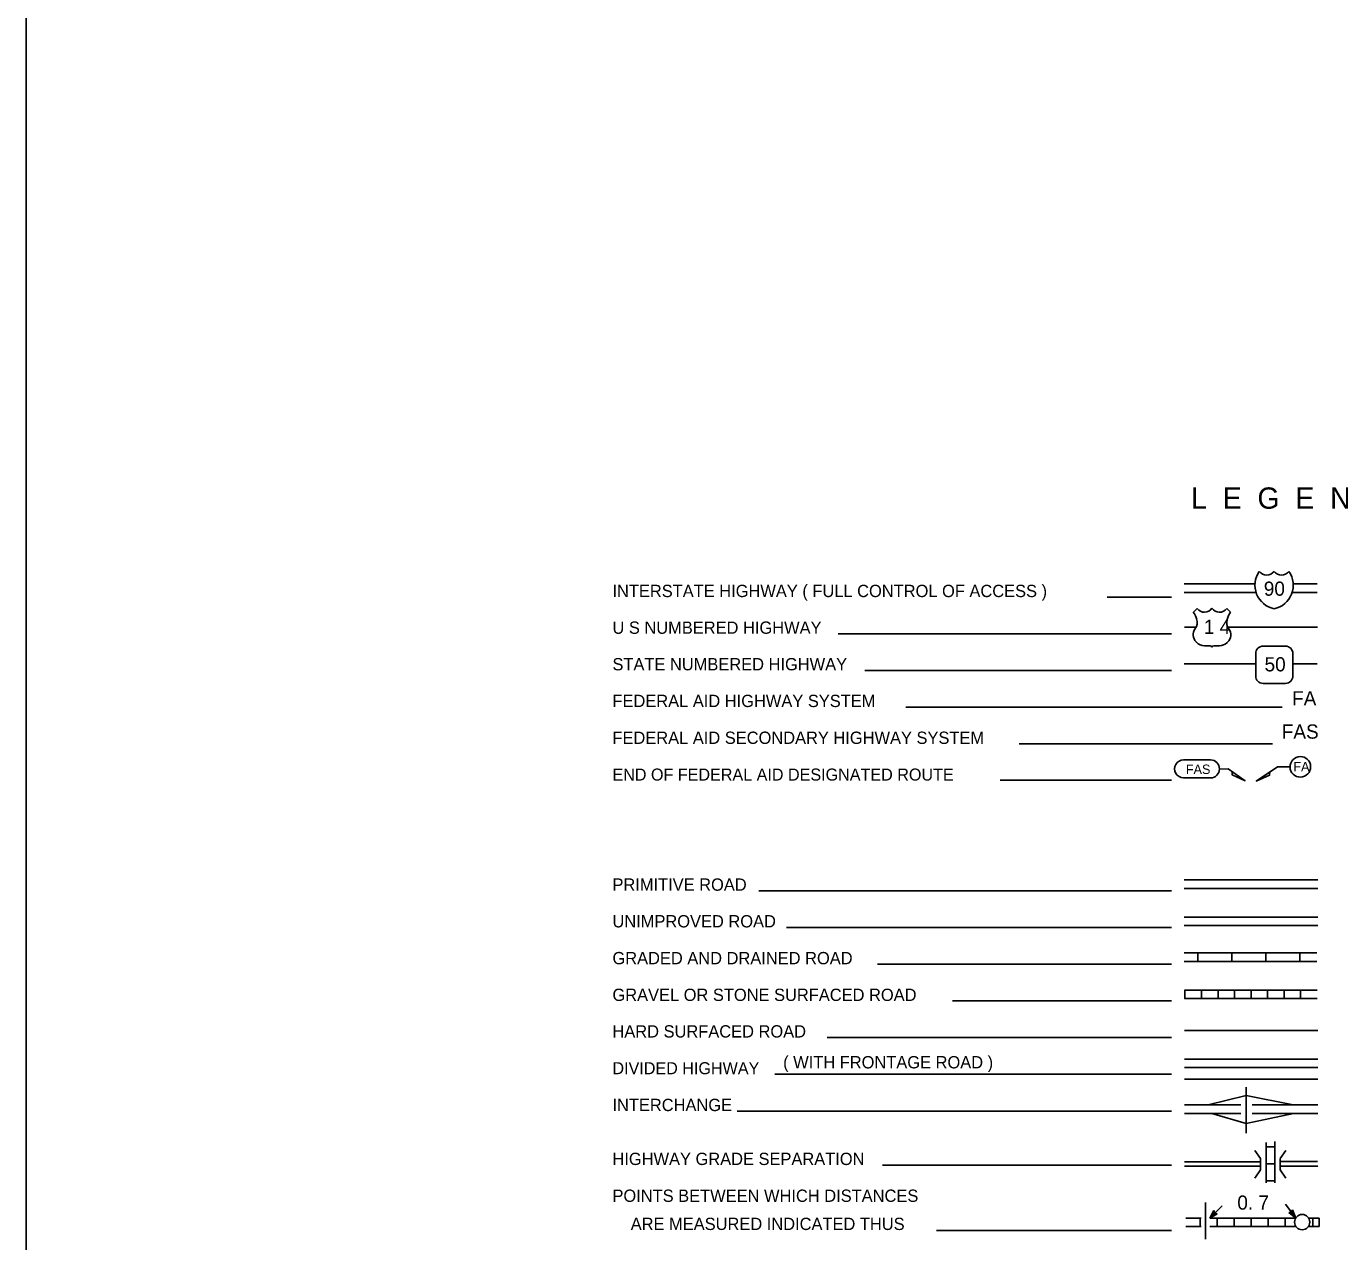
# Model space of a CAD drawing. Extents: x 1372974 to 1917401, y 15437295 to 15803266.
# Drawn here: x 1716181 to 1762494, y 15520783 to 15563623 of the extents above; entities that cross this region are included whole.
import ezdxf

# ---------------------------------------------------------------- set-up
doc = ezdxf.new("R2010")
doc.units = 0
doc.layers.add('L12', color=7, linetype='Continuous')
doc.layers.add('L23', color=7, linetype='Continuous')

msp = doc.modelspace()

# ---------------------------------------------------------------- linework, layer by layer
at = {"layer": 'L12'}
for p, q in [((1757008, 15543969), (1759511, 15543969)), ((1760852, 15543969), (1761702, 15543969)), ((1757008, 15543668), (1759543, 15543668)), ((1760815, 15543668), (1761702, 15543668)), ((1757436, 15542443), (1757019, 15542443)), ((1758545, 15542443), (1761708, 15542443)), ((1757008, 15541154), (1759532, 15541154)), ((1760842, 15541154), (1761702, 15541154)), ((1757019, 15528228), (1761718, 15528228)), ((1757019, 15527219), (1761718, 15527219)), ((1757019, 15526918), (1761718, 15526918)), ((1757019, 15526517), (1761718, 15526517)), ((1759194, 15524611), (1759194, 15526227)), ((1757019, 15525604), (1759010, 15525604)), ((1759411, 15525604), (1761718, 15525604)), ((1757019, 15525303), (1759010, 15525303)), ((1759411, 15525303), (1761718, 15525303)), ((1757024, 15523602), (1759706, 15523602)), ((1760393, 15523613), (1761708, 15523613)), ((1757024, 15523444), (1759706, 15523444)), ((1760409, 15523444), (1761723, 15523444)), ((1757758, 15520878), (1757758, 15522166))]:
    msp.add_line(p, q, dxfattribs=at)
for points in [[(1757853, 15525604), (1759194, 15525936)], [(1760852, 15525609), (1759194, 15525936)], [(1757985, 15525303), (1759194, 15524944)], [(1759194, 15524944), (1760858, 15525303)]]:
    msp.add_lwpolyline(points, dxfattribs=at)
at = {"layer": 'L23'}
for p, q in [((1716181, 15475529), (1716181, 15770515)), ((1754295, 15543504), (1756565, 15543504)), ((1757336, 15542971), (1757468, 15543103)), ((1758640, 15542971), (1758508, 15543103)), ((1757452, 15542712), (1757452, 15542712)), ((1758524, 15542701), (1758524, 15542722)), ((1744812, 15542210), (1756565, 15542210)), ((1757394, 15542384), (1757399, 15542395)), ((1758582, 15542385), (1758582, 15542385)), ((1757441, 15541909), (1757426, 15541920)), ((1757727, 15541788), (1757927, 15541788)), ((1758249, 15541788), (1758049, 15541788)), ((1758508, 15541893), (1758534, 15541909)), ((1760583, 15541777), (1759791, 15541777)), ((1759532, 15541513), (1759532, 15540726)), ((1760842, 15540727), (1760842, 15541513)), ((1745752, 15540922), (1756565, 15540922)), ((1759791, 15540462), (1760583, 15540463)), ((1747193, 15539628), (1760462, 15539628)), ((1751190, 15538334), (1760118, 15538334)), ((1756982, 15537769), (1757943, 15537769)), ((1750519, 15537046), (1756565, 15537046)), ((1756982, 15537131), (1757943, 15537131)), ((1757008, 15533535), (1761723, 15533535)), ((1742008, 15533154), (1756565, 15533154)), ((1757008, 15533234), (1761723, 15533234)), ((1757008, 15532225), (1761723, 15532225)), ((1757008, 15531929), (1761723, 15531929)), ((1742990, 15531861), (1756565, 15531861)), ((1757008, 15530963), (1761692, 15530963)), ((1757494, 15530963), (1757494, 15530662)), ((1758693, 15530963), (1758693, 15530662)), ((1759891, 15530963), (1759891, 15530662)), ((1761090, 15530963), (1761090, 15530662)), ((1746200, 15530567), (1756565, 15530567)), ((1757008, 15530662), (1761692, 15530662)), ((1757019, 15529654), (1761702, 15529654)), ((1757035, 15529654), (1757035, 15529353)), ((1757616, 15529654), (1757616, 15529353)), ((1758202, 15529654), (1758202, 15529353)), ((1758783, 15529654), (1758783, 15529353)), ((1759369, 15529654), (1759369, 15529353)), ((1759949, 15529654), (1759949, 15529353)), ((1760535, 15529654), (1760535, 15529353)), ((1761116, 15529654), (1761116, 15529353)), ((1748840, 15529279), (1756565, 15529279)), ((1757019, 15529353), (1761702, 15529353)), ((1744426, 15527980), (1756565, 15527980)), ((1742578, 15526686), (1756565, 15526686)), ((1741253, 15525387), (1756565, 15525387)), ((1759701, 15523719), (1759501, 15523993)), ((1759902, 15522853), (1759902, 15524278)), ((1759902, 15524125), (1760203, 15524125)), ((1760203, 15522853), (1760203, 15524310)), ((1760398, 15523719), (1760599, 15523993)), ((1759701, 15523317), (1759701, 15523719)), ((1760398, 15523317), (1760398, 15523708)), ((1746369, 15523486), (1756565, 15523486)), ((1759501, 15523027), (1759701, 15523317)), ((1759902, 15523528), (1760203, 15523528)), ((1760599, 15523027), (1760398, 15523317)), ((1759902, 15522926), (1760203, 15522926)), ((1757911, 15521617), (1758344, 15522045)), ((1757911, 15521617), (1758059, 15521886)), ((1757911, 15521617), (1758170, 15521770)), ((1757932, 15521659), (1758059, 15521860)), ((1757932, 15521643), (1758144, 15521770)), ((1757959, 15521675), (1758059, 15521855)), ((1757959, 15521659), (1758133, 15521770)), ((1757985, 15521701), (1758070, 15521833)), ((1757985, 15521696), (1758117, 15521770)), ((1758001, 15521717), (1758070, 15521818)), ((1758001, 15521712), (1758059, 15521770)), ((1758012, 15521712), (1758101, 15521775)), ((1758017, 15521728), (1758059, 15521770)), ((1758043, 15521760), (1758075, 15521812)), ((1758043, 15521754), (1758086, 15521775)), ((1758049, 15521775), (1758075, 15521791)), ((1758059, 15521886), (1758086, 15521791)), ((1758070, 15521775), (1758086, 15521786)), ((1758170, 15521770), (1758086, 15521791)), ((1760942, 15521617), (1760583, 15522108)), ((1760699, 15521812), (1760799, 15521818)), ((1760942, 15521617), (1760699, 15521812)), ((1760910, 15521654), (1760726, 15521802)), ((1760895, 15521675), (1760736, 15521812)), ((1760868, 15521701), (1760752, 15521812)), ((1760858, 15521733), (1760768, 15521812)), ((1760815, 15521770), (1760778, 15521812)), ((1760810, 15521786), (1760794, 15521812)), ((1760826, 15521902), (1760799, 15521818)), ((1760836, 15521775), (1760810, 15521818)), ((1760815, 15521802), (1760810, 15521818)), ((1760868, 15521733), (1760815, 15521833)), ((1760868, 15521728), (1760815, 15521791)), ((1760852, 15521744), (1760815, 15521791)), ((1760942, 15521617), (1760826, 15521902)), ((1760910, 15521675), (1760826, 15521870)), ((1760884, 15521701), (1760826, 15521855)), ((1760926, 15521654), (1760836, 15521876)), ((1757067, 15521617), (1757610, 15521617)), ((1757067, 15521321), (1757610, 15521321)), ((1757568, 15521617), (1757568, 15521321)), ((1757911, 15521617), (1760942, 15521617)), ((1757911, 15521321), (1760958, 15521321)), ((1758170, 15521617), (1758170, 15521321)), ((1758767, 15521617), (1758767, 15521321)), ((1759369, 15521617), (1759369, 15521321)), ((1759965, 15521617), (1759965, 15521321)), ((1760567, 15521617), (1760567, 15521321)), ((1761391, 15521617), (1761766, 15521617)), ((1761407, 15521321), (1761766, 15521321)), ((1761544, 15521617), (1761544, 15521321)), ((1761766, 15521617), (1761766, 15521321)), ((1748275, 15521184), (1756565, 15521184))]:
    msp.add_line(p, q, dxfattribs=at)
for points in [[(1758260, 15537442), (1758561, 15537453), (1759157, 15537030), (1758703, 15537236), (1758703, 15537352)], [(1760736, 15537521), (1760303, 15537521), (1759553, 15537020), (1760023, 15537226), (1760034, 15537352)]]:
    msp.add_lwpolyline(points, dxfattribs=at)
msp.add_circle((1761169, 15521473), 269, dxfattribs=at)
for centre, radius, start, end in [((1760354, 15543924), 849, 145.1431, 258.0932), ((1759920, 15544608), 328, 217.3759, 322.2376), ((1760441, 15544608), 328, 217.7667, 322.6284), ((1760007, 15543924), 849, 281.9111, 34.8612), ((1757726, 15543286), 317, 215.687, 325.8092), ((1758251, 15543286), 317, 214.1957, 324.6578), ((1756831, 15542575), 637, 12.2909, 38.4109), ((1757083, 15542609), 384, 326.0866, 14.9132), ((1758894, 15542609), 384, 166.7505, 215.1863), ((1759146, 15542575), 637, 141.5932, 166.937), ((1757667, 15542174), 344, 141.5659, 226.8945), ((1758310, 15542174), 344, 310.3409, 38.2947), ((1757727, 15542185), 394, 224.025, 270.0021), ((1757924, 15541725), 65.6, 10.3718, 90.0021), ((1758053, 15541725), 65.6, 90.0021, 169.6325), ((1758250, 15542185), 394, 270.0021, 311.991), ((1759793, 15541513), 263, 90.0021, 180.0021), ((1760580, 15541514), 263, 0.0021, 90.0021), ((1759793, 15540726), 263, 180.0021, 270.0021), ((1760580, 15540726), 263, 270.0021, 0.0021), ((1756988, 15537449), 317, 90.0015, 270.0015), ((1757938, 15537449), 317, 270.0015, 90.0015)]:
    msp.add_arc(centre, radius, start, end, dxfattribs=at)
msp.add_ellipse((1761105, 15537520), major_axis=(-8, 363), ratio=0.999925, dxfattribs=at)

# ---------------------------------------------------------------- texts
for s, height, p in [('L  E  G  E  N  D', 749.98, (1757251, 15546619)), ('INTERSTATE HIGHWAY ( FULL CONTROL OF ACCESS )', 433.31, (1736850, 15543504)), ('90', 500, (1759817, 15543551)), ('U S NUMBERED HIGHWAY', 433.31, (1736850, 15542210)), ('1 4', 500, (1757701, 15542203)), ('STATE NUMBERED HIGHWAY', 433.31, (1736850, 15540922)), ('50', 500, (1759844, 15540885)), ('FEDERAL AID HIGHWAY SYSTEM', 433.31, (1736850, 15539628)), ('FA', 500, (1760815, 15539686)), ('FAS', 500, (1760451, 15538514)), ('FEDERAL AID SECONDARY HIGHWAY SYSTEM', 433.31, (1736850, 15538329)), ('END OF FEDERAL AID DESIGNATED ROUTE', 425.01, (1736850, 15537036)), ('FA', 333.3, (1760858, 15537363)), ('PRIMITIVE ROAD', 433.31, (1736850, 15533154)), ('UNIMPROVED ROAD', 433.31, (1736850, 15531861)), ('GRADED AND DRAINED ROAD', 433.31, (1736850, 15530562)), ('GRAVEL OR STONE SURFACED ROAD', 433.31, (1736850, 15529268)), ('HARD SURFACED ROAD', 433.31, (1736850, 15527980)), ('( WITH FRONTAGE ROAD )', 433.31, (1742869, 15526892)), ('DIVIDED HIGHWAY', 425.01, (1736850, 15526686)), ('INTERCHANGE', 433.31, (1736850, 15525387)), ('HIGHWAY GRADE SEPARATION', 433.31, (1736850, 15523486)), ('POINTS BETWEEN WHICH DISTANCES', 433.31, (1736850, 15522187)), ('0. 7', 500, (1758883, 15521913)), ('ARE MEASURED INDICATED THUS', 433.31, (1737494, 15521195))]:
    msp.add_text(s, height=height, dxfattribs=at).set_placement(p)
msp.add_text('FAS', height=333.3, rotation=0.0015, dxfattribs=at).set_placement((1757067, 15537268))

doc.saveas('drawing.dxf')
